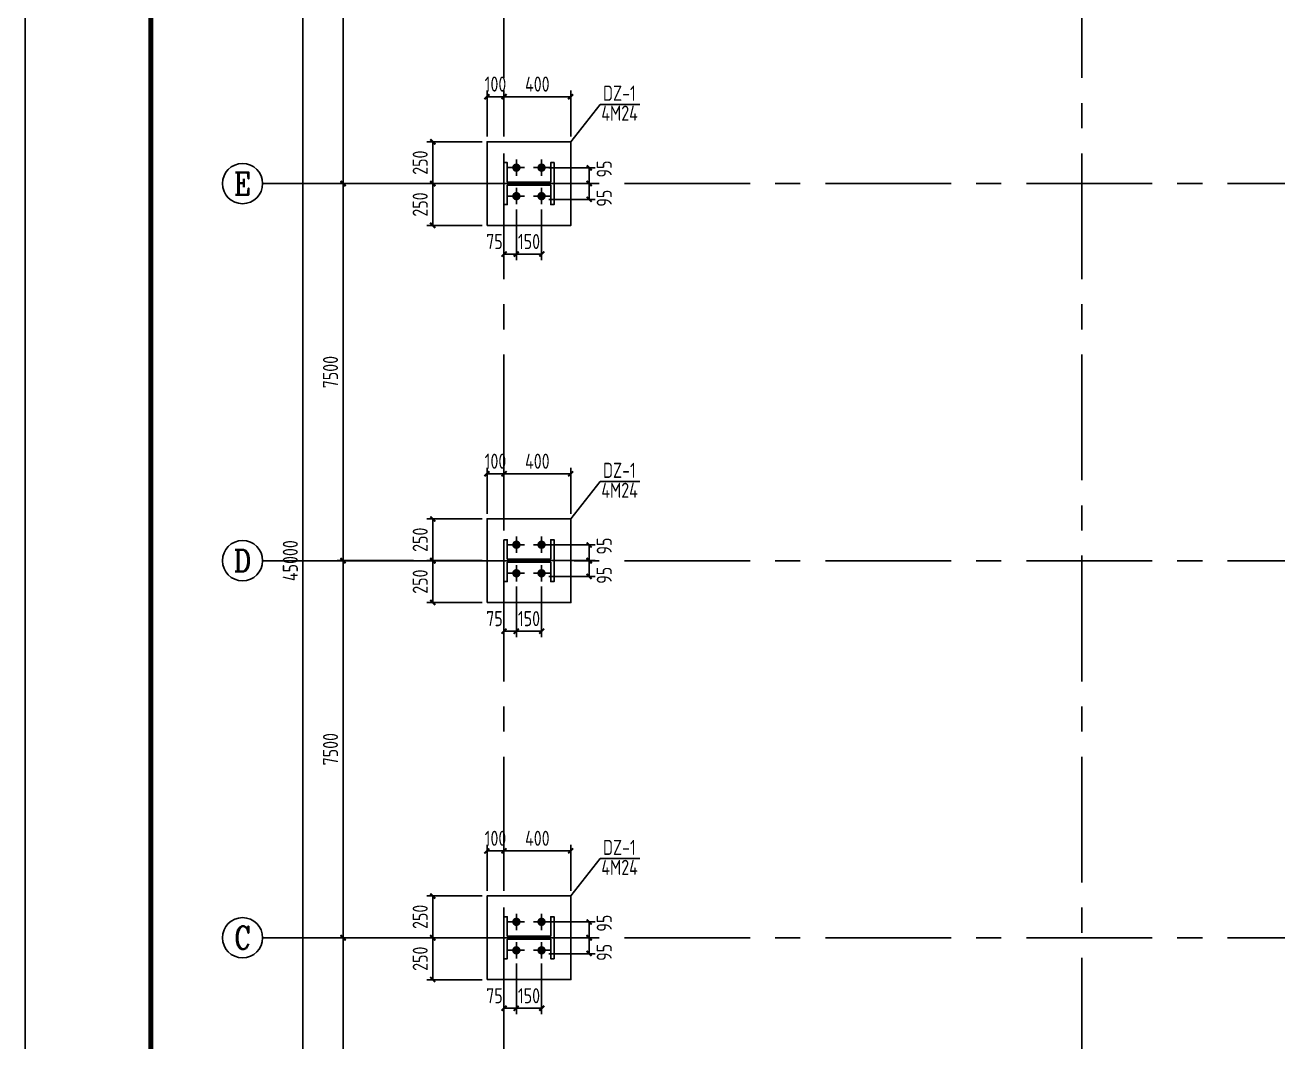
# Model space of a CAD drawing. Header units: millimetres. Extents: x 865490 to 879904, y 39442 to 44891.
# Drawn here: x 869715 to 869964.3, y 39650.5 to 39852.7 of the extents above; entities that cross this region are included whole.
import ezdxf
from ezdxf.enums import TextEntityAlignment as Align

# ---------------------------------------------------------------- set-up
doc = ezdxf.new("R2010")
doc.units = ezdxf.units.MM
doc.header["$LTSCALE"] = 1000
doc.header["$MEASUREMENT"] = 0
doc.linetypes.add('CENTER', pattern=[2, 1.25, -0.25, 0.25, -0.25])
doc.linetypes.add('DOTE', pattern=[2.42, 2, -0.2, 0.02, -0.2])
for name, color, linetype in [('AXIS', 3, 'Continuous'), ('AXIS_TEXT', 7, 'Continuous'), ('DIM', 7, 'Continuous'), ('DOTE', 1, 'DOTE'), ('M_Prof', 2, 'Continuous'), ('柱集中标注', 2, 'Continuous'), ('标注', 7, 'Continuous'), ('檩条', 34, 'Continuous')]:
    doc.layers.add(name, color=color, linetype=linetype)
doc.styles.add('_TCH_AXIS', font='COMPLEX', dxfattribs={"bigfont": 'GBCBIG'})
doc.styles.add('COMPLEX', font='COMPLEX')
doc.styles.add('GBHZ', font='gbenor.shx', dxfattribs={"width": 0.9, "bigfont": 'gbcbig.shx'})
doc.dimstyles.new('Y100', dxfattribs={"dimscale": 0, "dimtxt": 3, "dimasz": 0.01, "dimexe": 1.2, "dimexo": 2, "dimgap": 1, "dimtad": 1, "dimdec": 0, "dimlfac": 100, "dimzin": 0, "dimdsep": 46, "dimtxsty": 'GBHZ', "dimblk": 'DX', "dimcen": 0.09, "dimdle": 1, "dimclrd": 7, "dimclre": 7, "dimclrt": 7, "dimadec": 0, "dimazin": 0, "dimtfac": 1, "dimtdec": 0, "dimtix": 1, "dimtmove": 2, "dimatfit": 3, "dimldrblk": 'DX', "dimfxl": 0, "dimtolj": 1, "dimtzin": 0, "dimarcsym": 0})
doc.dimstyles.new('Y30', dxfattribs={"dimscale": 0, "dimtxt": 3, "dimasz": 0.01, "dimexe": 1.2, "dimexo": 1, "dimgap": 1, "dimtad": 1, "dimdec": 0, "dimlfac": 30, "dimzin": 0, "dimdsep": 46, "dimtxsty": 'GBHZ', "dimblk1": 'DX', "dimblk2": 'DX', "dimsah": 1, "dimcen": 0.09, "dimdle": 1, "dimadec": 0, "dimazin": 0, "dimtfac": 1, "dimtdec": 0, "dimtix": 1, "dimtmove": 2, "dimatfit": 3, "dimldrblk": 'DX', "dimfxl": 0, "dimtolj": 1, "dimtzin": 0, "dimarcsym": 0})

# ---------------------------------------------------------------- blocks, each defined once
blk = doc.blocks.new('_AXISO')
blk.add_circle((0, 0), 0.5)
at = {"layer": 'AXIS_TEXT', "style": 'COMPLEX', "width": 1.041667}
blk.add_attdef('A', text='', height=0.56, dxfattribs=at).set_placement((-0.25, -0.28), (0.25, -0.28), align=Align.FIT)
blk = doc.blocks.new('DX')
at = {"color": 0, "linetype": 'ByBlock', "const_width": 40}
blk.add_lwpolyline([(-54, -51), (46, 49)], dxfattribs=at)
blk = doc.blocks.new('*D1694')
at = {"layer": 'Defpoints', "color": 0, "transparency": 16777216}
for p in [(869778.31, 39671.22), (869794.31, 39671.22), (869794.31, 39596.22)]:
    blk.add_point(p, dxfattribs=at)
at = {"layer": 'dim', "color": 7, "lineweight": -2, "transparency": 16777216}
for p, q in [((869792.31, 39671.22), (869777.11, 39671.22)), ((869778.31, 39596.23), (869778.31, 39671.21)), ((869792.31, 39596.22), (869777.11, 39596.22))]:
    blk.add_line(p, q, dxfattribs=at)
at = {"layer": 'dim', "color": 7, "lineweight": -2, "transparency": 16777216, "xscale": 0.01, "yscale": 0.01, "zscale": 0.01}
for p, rotation in [((869778.31, 39671.22), 90), ((869778.31, 39596.22), 270)]:
    blk.add_blockref('DX', p, dxfattribs=dict(at, rotation=rotation))
at = {"layer": 'dim', "color": 7, "transparency": 16777216, "insert": (869775.81, 39633.72), "char_height": 3, "attachment_point": 5, "rotation": 90, "style": 'GBHZ'}
blk.add_mtext('\\A1;7500', dxfattribs=at)
blk = doc.blocks.new('*D1695')
at = {"layer": 'Defpoints', "color": 0, "transparency": 16777216}
for p in [(869778.31, 39746.22), (869794.31, 39746.22), (869794.31, 39671.22)]:
    blk.add_point(p, dxfattribs=at)
at = {"layer": 'dim', "color": 7, "lineweight": -2, "transparency": 16777216}
for p, q in [((869792.31, 39746.22), (869777.11, 39746.22)), ((869778.31, 39671.23), (869778.31, 39746.21)), ((869792.31, 39671.22), (869777.11, 39671.22))]:
    blk.add_line(p, q, dxfattribs=at)
at = {"layer": 'dim', "color": 7, "lineweight": -2, "transparency": 16777216, "xscale": 0.01, "yscale": 0.01, "zscale": 0.01}
for p, rotation in [((869778.31, 39746.22), 90), ((869778.31, 39671.22), 270)]:
    blk.add_blockref('DX', p, dxfattribs=dict(at, rotation=rotation))
at = {"layer": 'dim', "color": 7, "transparency": 16777216, "insert": (869775.81, 39708.72), "char_height": 3, "attachment_point": 5, "rotation": 90, "style": 'GBHZ'}
blk.add_mtext('\\A1;7500', dxfattribs=at)
blk = doc.blocks.new('*D1696')
at = {"layer": 'Defpoints', "color": 0, "transparency": 16777216}
for p in [(869778.31, 39821.22), (869794.31, 39821.22), (869794.31, 39746.22)]:
    blk.add_point(p, dxfattribs=at)
at = {"layer": 'dim', "color": 7, "lineweight": -2, "transparency": 16777216}
for p, q in [((869792.31, 39821.22), (869777.11, 39821.22)), ((869778.31, 39746.23), (869778.31, 39821.21)), ((869792.31, 39746.22), (869777.11, 39746.22))]:
    blk.add_line(p, q, dxfattribs=at)
at = {"layer": 'dim', "color": 7, "lineweight": -2, "transparency": 16777216, "xscale": 0.01, "yscale": 0.01, "zscale": 0.01}
for p, rotation in [((869778.31, 39821.22), 90), ((869778.31, 39746.22), 270)]:
    blk.add_blockref('DX', p, dxfattribs=dict(at, rotation=rotation))
at = {"layer": 'dim', "color": 7, "transparency": 16777216, "insert": (869775.81, 39783.72), "char_height": 3, "attachment_point": 5, "rotation": 90, "style": 'GBHZ'}
blk.add_mtext('\\A1;7500', dxfattribs=at)
blk = doc.blocks.new('*D1697')
at = {"layer": 'Defpoints', "color": 0, "transparency": 16777216}
for p in [(869778.31, 39896.22), (869794.31, 39896.22), (869794.31, 39821.22)]:
    blk.add_point(p, dxfattribs=at)
at = {"layer": 'dim', "color": 7, "lineweight": -2, "transparency": 16777216}
for p, q in [((869792.31, 39896.22), (869777.11, 39896.22)), ((869778.31, 39821.23), (869778.31, 39896.21)), ((869792.31, 39821.22), (869777.11, 39821.22))]:
    blk.add_line(p, q, dxfattribs=at)
at = {"layer": 'dim', "color": 7, "lineweight": -2, "transparency": 16777216, "xscale": 0.01, "yscale": 0.01, "zscale": 0.01}
for p, rotation in [((869778.31, 39896.22), 90), ((869778.31, 39821.22), 270)]:
    blk.add_blockref('DX', p, dxfattribs=dict(at, rotation=rotation))
at = {"layer": 'dim', "color": 7, "transparency": 16777216, "insert": (869775.81, 39858.72), "char_height": 3, "attachment_point": 5, "rotation": 90, "style": 'GBHZ'}
blk.add_mtext('\\A1;7500', dxfattribs=at)
blk = doc.blocks.new('*D1699')
at = {"layer": 'Defpoints', "color": 0, "transparency": 16777216}
for p in [(869770.31, 39971.22), (869794.31, 39971.22), (869794.31, 39521.22)]:
    blk.add_point(p, dxfattribs=at)
at = {"layer": 'dim', "color": 7, "lineweight": -2, "transparency": 16777216}
for p, q in [((869792.31, 39971.22), (869769.11, 39971.22)), ((869770.31, 39521.23), (869770.31, 39971.21)), ((869792.31, 39521.22), (869769.11, 39521.22))]:
    blk.add_line(p, q, dxfattribs=at)
at = {"layer": 'dim', "color": 7, "lineweight": -2, "transparency": 16777216, "xscale": 0.01, "yscale": 0.01, "zscale": 0.01}
for p, rotation in [((869770.31, 39971.22), 90), ((869770.31, 39521.22), 270)]:
    blk.add_blockref('DX', p, dxfattribs=dict(at, rotation=rotation))
at = {"layer": 'dim', "color": 7, "transparency": 16777216, "insert": (869767.81, 39746.22), "char_height": 3, "attachment_point": 5, "rotation": 90, "style": 'GBHZ'}
blk.add_mtext('\\A1;45000', dxfattribs=at)
blk = doc.blocks.new('*D1897')
at = {"layer": 'Defpoints', "color": 0, "transparency": 16777216}
for p in [(869810.31, 39688.5), (869810.31, 39679.55), (869823.64, 39679.55)]:
    blk.add_point(p, dxfattribs=at)
at = {"layer": 'dim', "color": 0, "lineweight": -2, "transparency": 16777216}
for p, q in [((869810.31, 39680.55), (869810.31, 39689.7)), ((869823.64, 39680.55), (869823.64, 39689.7)), ((869823.63, 39688.5), (869810.32, 39688.5))]:
    blk.add_line(p, q, dxfattribs=at)
at = {"layer": 'dim', "color": 0, "lineweight": -2, "transparency": 16777216, "xscale": 0.01, "yscale": 0.01, "zscale": 0.01, "rotation": 180}
blk.add_blockref('DX', (869810.31, 39688.5), dxfattribs=at)
at = {"layer": 'dim', "color": 0, "lineweight": -2, "transparency": 16777216, "xscale": 0.01, "yscale": 0.01, "zscale": 0.01}
blk.add_blockref('DX', (869823.64, 39688.5), dxfattribs=at)
at = {"layer": 'dim', "color": 0, "transparency": 16777216, "insert": (869816.97, 39691), "char_height": 3, "attachment_point": 5, "style": 'GBHZ'}
blk.add_mtext('\\A1;400', dxfattribs=at)
blk = doc.blocks.new('*D1898')
at = {"layer": 'Defpoints', "color": 0, "transparency": 16777216}
for p in [(869806.97, 39679.55), (869796.16, 39671.22), (869806.97, 39671.22)]:
    blk.add_point(p, dxfattribs=at)
at = {"layer": 'dim', "color": 0, "lineweight": -2, "transparency": 16777216}
for p, q in [((869805.97, 39679.55), (869794.96, 39679.55)), ((869796.16, 39679.54), (869796.16, 39671.23)), ((869805.97, 39671.22), (869794.96, 39671.22))]:
    blk.add_line(p, q, dxfattribs=at)
at = {"layer": 'dim', "color": 0, "lineweight": -2, "transparency": 16777216, "xscale": 0.01, "yscale": 0.01, "zscale": 0.01}
for p, rotation in [((869796.16, 39679.55), 90), ((869796.16, 39671.22), 270)]:
    blk.add_blockref('DX', p, dxfattribs=dict(at, rotation=rotation))
at = {"layer": 'dim', "color": 0, "transparency": 16777216, "insert": (869793.66, 39675.38), "char_height": 3, "attachment_point": 5, "rotation": 90, "style": 'GBHZ'}
blk.add_mtext('\\A1;250', dxfattribs=at)
blk = doc.blocks.new('*D1899')
at = {"layer": 'Defpoints', "color": 0, "transparency": 16777216}
for p in [(869806.97, 39671.22), (869796.16, 39662.88), (869806.97, 39662.88)]:
    blk.add_point(p, dxfattribs=at)
at = {"layer": 'dim', "color": 0, "lineweight": -2, "transparency": 16777216}
for p, q in [((869805.97, 39671.22), (869794.96, 39671.22)), ((869796.16, 39671.21), (869796.16, 39662.89)), ((869805.97, 39662.88), (869794.96, 39662.88))]:
    blk.add_line(p, q, dxfattribs=at)
at = {"layer": 'dim', "color": 0, "lineweight": -2, "transparency": 16777216, "xscale": 0.01, "yscale": 0.01, "zscale": 0.01}
for p, rotation in [((869796.16, 39671.22), 90), ((869796.16, 39662.88), 270)]:
    blk.add_blockref('DX', p, dxfattribs=dict(at, rotation=rotation))
at = {"layer": 'dim', "color": 0, "transparency": 16777216, "insert": (869793.66, 39667.05), "char_height": 3, "attachment_point": 5, "rotation": 90, "style": 'GBHZ'}
blk.add_mtext('\\A1;250', dxfattribs=at)
blk = doc.blocks.new('*D1900')
at = {"layer": 'Defpoints', "color": 0, "transparency": 16777216}
for p in [(869818.24, 39674.38), (869827.28, 39674.38), (869818.24, 39671.22)]:
    blk.add_point(p, dxfattribs=at)
at = {"layer": 'dim', "color": 0, "lineweight": -2, "transparency": 16777216}
for p, q in [((869819.24, 39674.38), (869828.48, 39674.38)), ((869827.28, 39671.23), (869827.28, 39674.37)), ((869819.24, 39671.22), (869828.48, 39671.22))]:
    blk.add_line(p, q, dxfattribs=at)
at = {"layer": 'dim', "color": 0, "lineweight": -2, "transparency": 16777216, "xscale": 0.01, "yscale": 0.01, "zscale": 0.01}
for p, rotation in [((869827.28, 39674.38), 90), ((869827.28, 39671.22), 270)]:
    blk.add_blockref('DX', p, dxfattribs=dict(at, rotation=rotation))
at = {"layer": 'dim', "color": 0, "transparency": 16777216, "insert": (869830.28, 39674.12), "char_height": 3, "attachment_point": 5, "rotation": 90, "style": 'GBHZ'}
blk.add_mtext('\\A1;95', dxfattribs=at)
blk = doc.blocks.new('*D1901')
at = {"layer": 'Defpoints', "color": 0, "transparency": 16777216}
for p in [(869812.81, 39667.09), (869817.81, 39667.09), (869812.81, 39657.19)]:
    blk.add_point(p, dxfattribs=at)
at = {"layer": '标注', "color": 0, "lineweight": -2, "transparency": 16777216}
for p, q in [((869812.81, 39666.09), (869812.81, 39655.99)), ((869817.81, 39666.09), (869817.81, 39655.99)), ((869812.8, 39657.19), (869812.79, 39657.19)), ((869817.81, 39657.19), (869812.81, 39657.19)), ((869817.82, 39657.19), (869817.83, 39657.19))]:
    blk.add_line(p, q, dxfattribs=at)
at = {"layer": '标注', "color": 0, "lineweight": -2, "transparency": 16777216, "xscale": 0.01, "yscale": 0.01, "zscale": 0.01}
blk.add_blockref('DX', (869812.81, 39657.19), dxfattribs=at)
at = {"layer": '标注', "color": 0, "lineweight": -2, "transparency": 16777216, "xscale": 0.01, "yscale": 0.01, "zscale": 0.01, "rotation": 180}
blk.add_blockref('DX', (869817.81, 39657.19), dxfattribs=at)
at = {"layer": '标注', "color": 0, "transparency": 16777216, "insert": (869815.31, 39659.69), "char_height": 3, "attachment_point": 5, "style": 'GBHZ'}
blk.add_mtext('\\A1;150', dxfattribs=at)
blk = doc.blocks.new('*D1902')
at = {"layer": 'Defpoints', "color": 0, "transparency": 16777216}
for p in [(869810.31, 39667.05), (869812.81, 39667.09), (869810.31, 39657.19)]:
    blk.add_point(p, dxfattribs=at)
at = {"layer": '标注', "color": 0, "lineweight": -2, "transparency": 16777216}
for p, q in [((869810.31, 39666.05), (869810.31, 39655.99)), ((869812.81, 39666.09), (869812.81, 39655.99)), ((869812.8, 39657.19), (869810.32, 39657.19))]:
    blk.add_line(p, q, dxfattribs=at)
at = {"layer": '标注', "color": 0, "lineweight": -2, "transparency": 16777216, "xscale": 0.01, "yscale": 0.01, "zscale": 0.01, "rotation": 180}
blk.add_blockref('DX', (869810.31, 39657.19), dxfattribs=at)
at = {"layer": '标注', "color": 0, "lineweight": -2, "transparency": 16777216, "xscale": 0.01, "yscale": 0.01, "zscale": 0.01}
blk.add_blockref('DX', (869812.81, 39657.19), dxfattribs=at)
at = {"layer": '标注', "color": 0, "transparency": 16777216, "insert": (869808.44, 39659.69), "char_height": 3, "attachment_point": 5, "style": 'GBHZ'}
blk.add_mtext('\\A1;75', dxfattribs=at)
blk = doc.blocks.new('*D1903')
at = {"layer": 'Defpoints', "color": 0, "transparency": 16777216}
for p in [(869810.31, 39688.5), (869806.97, 39679.55), (869810.31, 39679.55)]:
    blk.add_point(p, dxfattribs=at)
at = {"layer": 'dim', "color": 0, "lineweight": -2, "transparency": 16777216}
for p, q in [((869806.97, 39680.55), (869806.97, 39689.7)), ((869810.31, 39680.55), (869810.31, 39689.7)), ((869806.96, 39688.5), (869806.95, 39688.5)), ((869806.97, 39688.5), (869810.31, 39688.5)), ((869810.32, 39688.5), (869810.33, 39688.5))]:
    blk.add_line(p, q, dxfattribs=at)
at = {"layer": 'dim', "color": 0, "lineweight": -2, "transparency": 16777216, "xscale": 0.01, "yscale": 0.01, "zscale": 0.01}
blk.add_blockref('DX', (869806.97, 39688.5), dxfattribs=at)
at = {"layer": 'dim', "color": 0, "lineweight": -2, "transparency": 16777216, "xscale": 0.01, "yscale": 0.01, "zscale": 0.01, "rotation": 180}
blk.add_blockref('DX', (869810.31, 39688.5), dxfattribs=at)
at = {"layer": 'dim', "color": 0, "transparency": 16777216, "insert": (869808.64, 39691), "char_height": 3, "attachment_point": 5, "style": 'GBHZ'}
blk.add_mtext('\\A1;100', dxfattribs=at)
blk = doc.blocks.new('*D1904')
at = {"layer": 'Defpoints', "color": 0, "transparency": 16777216}
for p in [(869818.24, 39671.22), (869818.24, 39668.05), (869827.28, 39668.05)]:
    blk.add_point(p, dxfattribs=at)
at = {"layer": 'dim', "color": 0, "lineweight": -2, "transparency": 16777216}
for p, q in [((869819.24, 39671.22), (869828.48, 39671.22)), ((869827.28, 39671.21), (869827.28, 39668.06)), ((869819.24, 39668.05), (869828.48, 39668.05))]:
    blk.add_line(p, q, dxfattribs=at)
at = {"layer": 'dim', "color": 0, "lineweight": -2, "transparency": 16777216, "xscale": 0.01, "yscale": 0.01, "zscale": 0.01}
for p, rotation in [((869827.28, 39671.22), 90), ((869827.28, 39668.05), 270)]:
    blk.add_blockref('DX', p, dxfattribs=dict(at, rotation=rotation))
at = {"layer": 'dim', "color": 0, "transparency": 16777216, "insert": (869830.28, 39668.31), "char_height": 3, "attachment_point": 5, "rotation": 90, "style": 'GBHZ'}
blk.add_mtext('\\A1;95', dxfattribs=at)
blk = doc.blocks.new('*D1874')
at = {"layer": 'Defpoints', "color": 0, "transparency": 16777216}
for p in [(869810.31, 39763.5), (869810.31, 39754.55), (869823.64, 39754.55)]:
    blk.add_point(p, dxfattribs=at)
at = {"layer": 'dim', "color": 0, "lineweight": -2, "transparency": 16777216}
for p, q in [((869810.31, 39755.55), (869810.31, 39764.7)), ((869823.64, 39755.55), (869823.64, 39764.7)), ((869823.63, 39763.5), (869810.32, 39763.5))]:
    blk.add_line(p, q, dxfattribs=at)
at = {"layer": 'dim', "color": 0, "lineweight": -2, "transparency": 16777216, "xscale": 0.01, "yscale": 0.01, "zscale": 0.01, "rotation": 180}
blk.add_blockref('DX', (869810.31, 39763.5), dxfattribs=at)
at = {"layer": 'dim', "color": 0, "lineweight": -2, "transparency": 16777216, "xscale": 0.01, "yscale": 0.01, "zscale": 0.01}
blk.add_blockref('DX', (869823.64, 39763.5), dxfattribs=at)
at = {"layer": 'dim', "color": 0, "transparency": 16777216, "insert": (869816.97, 39766), "char_height": 3, "attachment_point": 5, "style": 'GBHZ'}
blk.add_mtext('\\A1;400', dxfattribs=at)
blk = doc.blocks.new('*D1875')
at = {"layer": 'Defpoints', "color": 0, "transparency": 16777216}
for p in [(869806.97, 39754.55), (869796.16, 39746.22), (869806.97, 39746.22)]:
    blk.add_point(p, dxfattribs=at)
at = {"layer": 'dim', "color": 0, "lineweight": -2, "transparency": 16777216}
for p, q in [((869805.97, 39754.55), (869794.96, 39754.55)), ((869796.16, 39754.54), (869796.16, 39746.23)), ((869805.97, 39746.22), (869794.96, 39746.22))]:
    blk.add_line(p, q, dxfattribs=at)
at = {"layer": 'dim', "color": 0, "lineweight": -2, "transparency": 16777216, "xscale": 0.01, "yscale": 0.01, "zscale": 0.01}
for p, rotation in [((869796.16, 39754.55), 90), ((869796.16, 39746.22), 270)]:
    blk.add_blockref('DX', p, dxfattribs=dict(at, rotation=rotation))
at = {"layer": 'dim', "color": 0, "transparency": 16777216, "insert": (869793.66, 39750.38), "char_height": 3, "attachment_point": 5, "rotation": 90, "style": 'GBHZ'}
blk.add_mtext('\\A1;250', dxfattribs=at)
blk = doc.blocks.new('*D1876')
at = {"layer": 'Defpoints', "color": 0, "transparency": 16777216}
for p in [(869806.97, 39746.22), (869796.16, 39737.88), (869806.97, 39737.88)]:
    blk.add_point(p, dxfattribs=at)
at = {"layer": 'dim', "color": 0, "lineweight": -2, "transparency": 16777216}
for p, q in [((869805.97, 39746.22), (869794.96, 39746.22)), ((869796.16, 39746.21), (869796.16, 39737.89)), ((869805.97, 39737.88), (869794.96, 39737.88))]:
    blk.add_line(p, q, dxfattribs=at)
at = {"layer": 'dim', "color": 0, "lineweight": -2, "transparency": 16777216, "xscale": 0.01, "yscale": 0.01, "zscale": 0.01}
for p, rotation in [((869796.16, 39746.22), 90), ((869796.16, 39737.88), 270)]:
    blk.add_blockref('DX', p, dxfattribs=dict(at, rotation=rotation))
at = {"layer": 'dim', "color": 0, "transparency": 16777216, "insert": (869793.66, 39742.05), "char_height": 3, "attachment_point": 5, "rotation": 90, "style": 'GBHZ'}
blk.add_mtext('\\A1;250', dxfattribs=at)
blk = doc.blocks.new('*D1877')
at = {"layer": 'Defpoints', "color": 0, "transparency": 16777216}
for p in [(869818.24, 39749.38), (869827.28, 39749.38), (869818.24, 39746.22)]:
    blk.add_point(p, dxfattribs=at)
at = {"layer": 'dim', "color": 0, "lineweight": -2, "transparency": 16777216}
for p, q in [((869819.24, 39749.38), (869828.48, 39749.38)), ((869827.28, 39746.23), (869827.28, 39749.37)), ((869819.24, 39746.22), (869828.48, 39746.22))]:
    blk.add_line(p, q, dxfattribs=at)
at = {"layer": 'dim', "color": 0, "lineweight": -2, "transparency": 16777216, "xscale": 0.01, "yscale": 0.01, "zscale": 0.01}
for p, rotation in [((869827.28, 39749.38), 90), ((869827.28, 39746.22), 270)]:
    blk.add_blockref('DX', p, dxfattribs=dict(at, rotation=rotation))
at = {"layer": 'dim', "color": 0, "transparency": 16777216, "insert": (869830.28, 39749.12), "char_height": 3, "attachment_point": 5, "rotation": 90, "style": 'GBHZ'}
blk.add_mtext('\\A1;95', dxfattribs=at)
blk = doc.blocks.new('*D1878')
at = {"layer": 'Defpoints', "color": 0, "transparency": 16777216}
for p in [(869812.81, 39742.09), (869817.81, 39742.09), (869812.81, 39732.19)]:
    blk.add_point(p, dxfattribs=at)
at = {"layer": '标注', "color": 0, "lineweight": -2, "transparency": 16777216}
for p, q in [((869812.81, 39741.09), (869812.81, 39730.99)), ((869817.81, 39741.09), (869817.81, 39730.99)), ((869812.8, 39732.19), (869812.79, 39732.19)), ((869817.81, 39732.19), (869812.81, 39732.19)), ((869817.82, 39732.19), (869817.83, 39732.19))]:
    blk.add_line(p, q, dxfattribs=at)
at = {"layer": '标注', "color": 0, "lineweight": -2, "transparency": 16777216, "xscale": 0.01, "yscale": 0.01, "zscale": 0.01}
blk.add_blockref('DX', (869812.81, 39732.19), dxfattribs=at)
at = {"layer": '标注', "color": 0, "lineweight": -2, "transparency": 16777216, "xscale": 0.01, "yscale": 0.01, "zscale": 0.01, "rotation": 180}
blk.add_blockref('DX', (869817.81, 39732.19), dxfattribs=at)
at = {"layer": '标注', "color": 0, "transparency": 16777216, "insert": (869815.31, 39734.69), "char_height": 3, "attachment_point": 5, "style": 'GBHZ'}
blk.add_mtext('\\A1;150', dxfattribs=at)
blk = doc.blocks.new('*D1879')
at = {"layer": 'Defpoints', "color": 0, "transparency": 16777216}
for p in [(869810.31, 39742.05), (869812.81, 39742.09), (869810.31, 39732.19)]:
    blk.add_point(p, dxfattribs=at)
at = {"layer": '标注', "color": 0, "lineweight": -2, "transparency": 16777216}
for p, q in [((869810.31, 39741.05), (869810.31, 39730.99)), ((869812.81, 39741.09), (869812.81, 39730.99)), ((869812.8, 39732.19), (869810.32, 39732.19))]:
    blk.add_line(p, q, dxfattribs=at)
at = {"layer": '标注', "color": 0, "lineweight": -2, "transparency": 16777216, "xscale": 0.01, "yscale": 0.01, "zscale": 0.01, "rotation": 180}
blk.add_blockref('DX', (869810.31, 39732.19), dxfattribs=at)
at = {"layer": '标注', "color": 0, "lineweight": -2, "transparency": 16777216, "xscale": 0.01, "yscale": 0.01, "zscale": 0.01}
blk.add_blockref('DX', (869812.81, 39732.19), dxfattribs=at)
at = {"layer": '标注', "color": 0, "transparency": 16777216, "insert": (869808.44, 39734.69), "char_height": 3, "attachment_point": 5, "style": 'GBHZ'}
blk.add_mtext('\\A1;75', dxfattribs=at)
blk = doc.blocks.new('*D1880')
at = {"layer": 'Defpoints', "color": 0, "transparency": 16777216}
for p in [(869810.31, 39763.5), (869806.97, 39754.55), (869810.31, 39754.55)]:
    blk.add_point(p, dxfattribs=at)
at = {"layer": 'dim', "color": 0, "lineweight": -2, "transparency": 16777216}
for p, q in [((869806.97, 39755.55), (869806.97, 39764.7)), ((869810.31, 39755.55), (869810.31, 39764.7)), ((869806.96, 39763.5), (869806.95, 39763.5)), ((869806.97, 39763.5), (869810.31, 39763.5)), ((869810.32, 39763.5), (869810.33, 39763.5))]:
    blk.add_line(p, q, dxfattribs=at)
at = {"layer": 'dim', "color": 0, "lineweight": -2, "transparency": 16777216, "xscale": 0.01, "yscale": 0.01, "zscale": 0.01}
blk.add_blockref('DX', (869806.97, 39763.5), dxfattribs=at)
at = {"layer": 'dim', "color": 0, "lineweight": -2, "transparency": 16777216, "xscale": 0.01, "yscale": 0.01, "zscale": 0.01, "rotation": 180}
blk.add_blockref('DX', (869810.31, 39763.5), dxfattribs=at)
at = {"layer": 'dim', "color": 0, "transparency": 16777216, "insert": (869808.64, 39766), "char_height": 3, "attachment_point": 5, "style": 'GBHZ'}
blk.add_mtext('\\A1;100', dxfattribs=at)
blk = doc.blocks.new('*D1881')
at = {"layer": 'Defpoints', "color": 0, "transparency": 16777216}
for p in [(869818.24, 39746.22), (869818.24, 39743.05), (869827.28, 39743.05)]:
    blk.add_point(p, dxfattribs=at)
at = {"layer": 'dim', "color": 0, "lineweight": -2, "transparency": 16777216}
for p, q in [((869819.24, 39746.22), (869828.48, 39746.22)), ((869827.28, 39746.21), (869827.28, 39743.06)), ((869819.24, 39743.05), (869828.48, 39743.05))]:
    blk.add_line(p, q, dxfattribs=at)
at = {"layer": 'dim', "color": 0, "lineweight": -2, "transparency": 16777216, "xscale": 0.01, "yscale": 0.01, "zscale": 0.01}
for p, rotation in [((869827.28, 39746.22), 90), ((869827.28, 39743.05), 270)]:
    blk.add_blockref('DX', p, dxfattribs=dict(at, rotation=rotation))
at = {"layer": 'dim', "color": 0, "transparency": 16777216, "insert": (869830.28, 39743.31), "char_height": 3, "attachment_point": 5, "rotation": 90, "style": 'GBHZ'}
blk.add_mtext('\\A1;95', dxfattribs=at)
blk = doc.blocks.new('*D1842')
at = {"layer": 'Defpoints', "color": 0, "transparency": 16777216}
for p in [(869810.31, 39838.5), (869810.31, 39829.55), (869823.64, 39829.55)]:
    blk.add_point(p, dxfattribs=at)
at = {"layer": 'dim', "color": 0, "lineweight": -2, "transparency": 16777216}
for p, q in [((869810.31, 39830.55), (869810.31, 39839.7)), ((869823.64, 39830.55), (869823.64, 39839.7)), ((869823.63, 39838.5), (869810.32, 39838.5))]:
    blk.add_line(p, q, dxfattribs=at)
at = {"layer": 'dim', "color": 0, "lineweight": -2, "transparency": 16777216, "xscale": 0.01, "yscale": 0.01, "zscale": 0.01, "rotation": 180}
blk.add_blockref('DX', (869810.31, 39838.5), dxfattribs=at)
at = {"layer": 'dim', "color": 0, "lineweight": -2, "transparency": 16777216, "xscale": 0.01, "yscale": 0.01, "zscale": 0.01}
blk.add_blockref('DX', (869823.64, 39838.5), dxfattribs=at)
at = {"layer": 'dim', "color": 0, "transparency": 16777216, "insert": (869816.97, 39841), "char_height": 3, "attachment_point": 5, "style": 'GBHZ'}
blk.add_mtext('\\A1;400', dxfattribs=at)
blk = doc.blocks.new('*D1843')
at = {"layer": 'Defpoints', "color": 0, "transparency": 16777216}
for p in [(869806.97, 39829.55), (869796.16, 39821.22), (869806.97, 39821.22)]:
    blk.add_point(p, dxfattribs=at)
at = {"layer": 'dim', "color": 0, "lineweight": -2, "transparency": 16777216}
for p, q in [((869805.97, 39829.55), (869794.96, 39829.55)), ((869796.16, 39829.54), (869796.16, 39821.23)), ((869805.97, 39821.22), (869794.96, 39821.22))]:
    blk.add_line(p, q, dxfattribs=at)
at = {"layer": 'dim', "color": 0, "lineweight": -2, "transparency": 16777216, "xscale": 0.01, "yscale": 0.01, "zscale": 0.01}
for p, rotation in [((869796.16, 39829.55), 90), ((869796.16, 39821.22), 270)]:
    blk.add_blockref('DX', p, dxfattribs=dict(at, rotation=rotation))
at = {"layer": 'dim', "color": 0, "transparency": 16777216, "insert": (869793.66, 39825.38), "char_height": 3, "attachment_point": 5, "rotation": 90, "style": 'GBHZ'}
blk.add_mtext('\\A1;250', dxfattribs=at)
blk = doc.blocks.new('*D1844')
at = {"layer": 'Defpoints', "color": 0, "transparency": 16777216}
for p in [(869806.97, 39821.22), (869796.16, 39812.88), (869806.97, 39812.88)]:
    blk.add_point(p, dxfattribs=at)
at = {"layer": 'dim', "color": 0, "lineweight": -2, "transparency": 16777216}
for p, q in [((869805.97, 39821.22), (869794.96, 39821.22)), ((869796.16, 39821.21), (869796.16, 39812.89)), ((869805.97, 39812.88), (869794.96, 39812.88))]:
    blk.add_line(p, q, dxfattribs=at)
at = {"layer": 'dim', "color": 0, "lineweight": -2, "transparency": 16777216, "xscale": 0.01, "yscale": 0.01, "zscale": 0.01}
for p, rotation in [((869796.16, 39821.22), 90), ((869796.16, 39812.88), 270)]:
    blk.add_blockref('DX', p, dxfattribs=dict(at, rotation=rotation))
at = {"layer": 'dim', "color": 0, "transparency": 16777216, "insert": (869793.66, 39817.05), "char_height": 3, "attachment_point": 5, "rotation": 90, "style": 'GBHZ'}
blk.add_mtext('\\A1;250', dxfattribs=at)
blk = doc.blocks.new('*D1845')
at = {"layer": 'Defpoints', "color": 0, "transparency": 16777216}
for p in [(869818.24, 39824.38), (869827.28, 39824.38), (869818.24, 39821.22)]:
    blk.add_point(p, dxfattribs=at)
at = {"layer": 'dim', "color": 0, "lineweight": -2, "transparency": 16777216}
for p, q in [((869819.24, 39824.38), (869828.48, 39824.38)), ((869827.28, 39821.23), (869827.28, 39824.37)), ((869819.24, 39821.22), (869828.48, 39821.22))]:
    blk.add_line(p, q, dxfattribs=at)
at = {"layer": 'dim', "color": 0, "lineweight": -2, "transparency": 16777216, "xscale": 0.01, "yscale": 0.01, "zscale": 0.01}
for p, rotation in [((869827.28, 39824.38), 90), ((869827.28, 39821.22), 270)]:
    blk.add_blockref('DX', p, dxfattribs=dict(at, rotation=rotation))
at = {"layer": 'dim', "color": 0, "transparency": 16777216, "insert": (869830.28, 39824.12), "char_height": 3, "attachment_point": 5, "rotation": 90, "style": 'GBHZ'}
blk.add_mtext('\\A1;95', dxfattribs=at)
blk = doc.blocks.new('*D1846')
at = {"layer": 'Defpoints', "color": 0, "transparency": 16777216}
for p in [(869812.81, 39817.09), (869817.81, 39817.09), (869812.81, 39807.19)]:
    blk.add_point(p, dxfattribs=at)
at = {"layer": '标注', "color": 0, "lineweight": -2, "transparency": 16777216}
for p, q in [((869812.81, 39816.09), (869812.81, 39805.99)), ((869817.81, 39816.09), (869817.81, 39805.99)), ((869812.8, 39807.19), (869812.79, 39807.19)), ((869817.81, 39807.19), (869812.81, 39807.19)), ((869817.82, 39807.19), (869817.83, 39807.19))]:
    blk.add_line(p, q, dxfattribs=at)
at = {"layer": '标注', "color": 0, "lineweight": -2, "transparency": 16777216, "xscale": 0.01, "yscale": 0.01, "zscale": 0.01}
blk.add_blockref('DX', (869812.81, 39807.19), dxfattribs=at)
at = {"layer": '标注', "color": 0, "lineweight": -2, "transparency": 16777216, "xscale": 0.01, "yscale": 0.01, "zscale": 0.01, "rotation": 180}
blk.add_blockref('DX', (869817.81, 39807.19), dxfattribs=at)
at = {"layer": '标注', "color": 0, "transparency": 16777216, "insert": (869815.31, 39809.69), "char_height": 3, "attachment_point": 5, "style": 'GBHZ'}
blk.add_mtext('\\A1;150', dxfattribs=at)
blk = doc.blocks.new('*D1847')
at = {"layer": 'Defpoints', "color": 0, "transparency": 16777216}
for p in [(869810.31, 39817.05), (869812.81, 39817.09), (869810.31, 39807.19)]:
    blk.add_point(p, dxfattribs=at)
at = {"layer": '标注', "color": 0, "lineweight": -2, "transparency": 16777216}
for p, q in [((869810.31, 39816.05), (869810.31, 39805.99)), ((869812.81, 39816.09), (869812.81, 39805.99)), ((869812.8, 39807.19), (869810.32, 39807.19))]:
    blk.add_line(p, q, dxfattribs=at)
at = {"layer": '标注', "color": 0, "lineweight": -2, "transparency": 16777216, "xscale": 0.01, "yscale": 0.01, "zscale": 0.01, "rotation": 180}
blk.add_blockref('DX', (869810.31, 39807.19), dxfattribs=at)
at = {"layer": '标注', "color": 0, "lineweight": -2, "transparency": 16777216, "xscale": 0.01, "yscale": 0.01, "zscale": 0.01}
blk.add_blockref('DX', (869812.81, 39807.19), dxfattribs=at)
at = {"layer": '标注', "color": 0, "transparency": 16777216, "insert": (869808.44, 39809.69), "char_height": 3, "attachment_point": 5, "style": 'GBHZ'}
blk.add_mtext('\\A1;75', dxfattribs=at)
blk = doc.blocks.new('*D1848')
at = {"layer": 'Defpoints', "color": 0, "transparency": 16777216}
for p in [(869810.31, 39838.5), (869806.97, 39829.55), (869810.31, 39829.55)]:
    blk.add_point(p, dxfattribs=at)
at = {"layer": 'dim', "color": 0, "lineweight": -2, "transparency": 16777216}
for p, q in [((869806.97, 39830.55), (869806.97, 39839.7)), ((869810.31, 39830.55), (869810.31, 39839.7)), ((869806.96, 39838.5), (869806.95, 39838.5)), ((869806.97, 39838.5), (869810.31, 39838.5)), ((869810.32, 39838.5), (869810.33, 39838.5))]:
    blk.add_line(p, q, dxfattribs=at)
at = {"layer": 'dim', "color": 0, "lineweight": -2, "transparency": 16777216, "xscale": 0.01, "yscale": 0.01, "zscale": 0.01}
blk.add_blockref('DX', (869806.97, 39838.5), dxfattribs=at)
at = {"layer": 'dim', "color": 0, "lineweight": -2, "transparency": 16777216, "xscale": 0.01, "yscale": 0.01, "zscale": 0.01, "rotation": 180}
blk.add_blockref('DX', (869810.31, 39838.5), dxfattribs=at)
at = {"layer": 'dim', "color": 0, "transparency": 16777216, "insert": (869808.64, 39841), "char_height": 3, "attachment_point": 5, "style": 'GBHZ'}
blk.add_mtext('\\A1;100', dxfattribs=at)
blk = doc.blocks.new('*D1849')
at = {"layer": 'Defpoints', "color": 0, "transparency": 16777216}
for p in [(869818.24, 39821.22), (869818.24, 39818.05), (869827.28, 39818.05)]:
    blk.add_point(p, dxfattribs=at)
at = {"layer": 'dim', "color": 0, "lineweight": -2, "transparency": 16777216}
for p, q in [((869819.24, 39821.22), (869828.48, 39821.22)), ((869827.28, 39821.21), (869827.28, 39818.06)), ((869819.24, 39818.05), (869828.48, 39818.05))]:
    blk.add_line(p, q, dxfattribs=at)
at = {"layer": 'dim', "color": 0, "lineweight": -2, "transparency": 16777216, "xscale": 0.01, "yscale": 0.01, "zscale": 0.01}
for p, rotation in [((869827.28, 39821.22), 90), ((869827.28, 39818.05), 270)]:
    blk.add_blockref('DX', p, dxfattribs=dict(at, rotation=rotation))
at = {"layer": 'dim', "color": 0, "transparency": 16777216, "insert": (869830.28, 39818.31), "char_height": 3, "attachment_point": 5, "rotation": 90, "style": 'GBHZ'}
blk.add_mtext('\\A1;95', dxfattribs=at)

msp = doc.modelspace()

# ---------------------------------------------------------------- linework, layer by layer
for p, q in [((869715.028, 39448.259), (869715.028, 40042.259)), ((869715.028, 40042.259), (869715.028, 39448.259)), ((869811.18, 39824.384), (869814.43, 39824.384)), ((869812.805, 39822.759), (869812.805, 39826.009)), ((869816.18, 39824.384), (869819.43, 39824.384)), ((869817.805, 39822.759), (869817.805, 39826.009)), ((869812.805, 39817.093), (869812.805, 39820.343)), ((869817.805, 39817.093), (869817.805, 39820.343)), ((869811.18, 39818.718), (869814.43, 39818.718)), ((869816.18, 39818.718), (869819.43, 39818.718)), ((869812.805, 39747.759), (869812.805, 39751.009)), ((869817.805, 39747.759), (869817.805, 39751.009)), ((869811.18, 39749.384), (869814.43, 39749.384)), ((869816.18, 39749.384), (869819.43, 39749.384)), ((869812.805, 39742.093), (869812.805, 39745.343)), ((869817.805, 39742.093), (869817.805, 39745.343)), ((869811.18, 39743.718), (869814.43, 39743.718)), ((869816.18, 39743.718), (869819.43, 39743.718)), ((869812.805, 39672.759), (869812.805, 39676.009)), ((869817.805, 39672.759), (869817.805, 39676.009)), ((869811.18, 39674.384), (869814.43, 39674.384)), ((869816.18, 39674.384), (869819.43, 39674.384)), ((869812.805, 39667.093), (869812.805, 39670.343)), ((869817.805, 39667.093), (869817.805, 39670.343)), ((869811.18, 39668.718), (869814.43, 39668.718)), ((869816.18, 39668.718), (869819.43, 39668.718))]:
    msp.add_line(p, q)
at = {"color": 0, "const_width": 1}
msp.add_lwpolyline([(870546.028, 39458.259), (869740.028, 39458.259), (869740.028, 40032.259), (870546.028, 40032.259)], close=True, dxfattribs=at)
for points in [[(869806.972, 39812.884), (869823.639, 39812.884), (869823.639, 39829.551), (869806.972, 39829.551)], [(869806.972, 39737.884), (869823.639, 39737.884), (869823.639, 39754.551), (869806.972, 39754.551)], [(869806.972, 39662.884), (869823.639, 39662.884), (869823.639, 39679.551), (869806.972, 39679.551)]]:
    msp.add_lwpolyline(points, close=True)
at = {"layer": 'AXIS', "color": 0}
for p, q in [((869794.305, 39821.218), (869762.305, 39821.218)), ((869794.305, 39746.218), (869762.305, 39746.218)), ((869794.305, 39671.218), (869762.305, 39671.218))]:
    msp.add_line(p, q, dxfattribs=at)
at = {"layer": 'dim', "const_width": 0.833}
for points in [[(869812.805, 39824.801, 1), (869812.805, 39823.968, 1)], [(869817.805, 39824.801, 1), (869817.805, 39823.968, 1)], [(869812.805, 39819.134, 1), (869812.805, 39818.301, 1)], [(869817.805, 39819.134, 1), (869817.805, 39818.301, 1)], [(869812.805, 39749.801, 1), (869812.805, 39748.968, 1)], [(869817.805, 39749.801, 1), (869817.805, 39748.968, 1)], [(869812.805, 39744.134, 1), (869812.805, 39743.301, 1)], [(869817.805, 39744.134, 1), (869817.805, 39743.301, 1)], [(869812.805, 39674.801, 1), (869812.805, 39673.968, 1)], [(869817.805, 39674.801, 1), (869817.805, 39673.968, 1)], [(869812.805, 39669.134, 1), (869812.805, 39668.301, 1)], [(869817.805, 39669.134, 1), (869817.805, 39668.301, 1)]]:
    msp.add_lwpolyline(points, format="xyb", close=True, dxfattribs=at)
at = {"layer": 'DOTE', "linetype": 'CENTER', "ltscale": 0.02}
for p, q in [((869810.305, 39987.218), (869810.305, 39505.218)), ((869925.305, 39987.218), (869925.305, 39505.218)), ((869794.305, 39821.218), (870296.305, 39821.218)), ((869794.305, 39746.218), (870296.305, 39746.218)), ((869794.305, 39671.218), (870296.305, 39671.218))]:
    msp.add_line(p, q, dxfattribs=at)
at = {"layer": 'M_Prof'}
for points in [[(869810.305, 39825.384), (869810.305, 39817.051), (869810.972, 39817.051), (869810.972, 39820.918), (869819.639, 39820.918), (869819.639, 39817.051), (869820.305, 39817.051), (869820.305, 39825.384), (869819.639, 39825.384), (869819.639, 39821.518), (869810.972, 39821.518), (869810.972, 39825.384)], [(869810.305, 39750.384), (869810.305, 39742.051), (869810.972, 39742.051), (869810.972, 39745.918), (869819.639, 39745.918), (869819.639, 39742.051), (869820.305, 39742.051), (869820.305, 39750.384), (869819.639, 39750.384), (869819.639, 39746.518), (869810.972, 39746.518), (869810.972, 39750.384)], [(869810.305, 39675.384), (869810.305, 39667.051), (869810.972, 39667.051), (869810.972, 39670.918), (869819.639, 39670.918), (869819.639, 39667.051), (869820.305, 39667.051), (869820.305, 39675.384), (869819.639, 39675.384), (869819.639, 39671.518), (869810.972, 39671.518), (869810.972, 39675.384)]]:
    msp.add_lwpolyline(points, close=True, dxfattribs=at)
at = {"layer": '檩条'}
for p, q in [((869823.639, 39829.551), (869829.461, 39836.97)), ((869837.359, 39836.97), (869829.461, 39836.97)), ((869823.639, 39754.551), (869829.461, 39761.97)), ((869837.359, 39761.97), (869829.461, 39761.97)), ((869823.639, 39679.551), (869829.461, 39686.97)), ((869837.359, 39686.97), (869829.461, 39686.97))]:
    msp.add_line(p, q, dxfattribs=at)

# ---------------------------------------------------------------- block references
at = {"layer": 'AXIS', "color": 0}
ref = msp.add_blockref('_AXISO', (869758.305, 39821.218), dxfattribs=dict(at, xscale=8, yscale=8, zscale=8))
ref.add_attrib('A', 'E', dxfattribs={"layer": 'AXIS_TEXT', "color": 0, "height": 4.454, "style": '_TCH_AXIS'}).set_placement((869756.608, 39818.99), (869760.002, 39818.99), align=Align.FIT)
ref = msp.add_blockref('_AXISO', (869758.305, 39746.218), dxfattribs=dict(at, xscale=8, yscale=8, zscale=8))
ref.add_attrib('A', 'D', dxfattribs={"layer": 'AXIS_TEXT', "color": 0, "height": 4.353, "style": '_TCH_AXIS'}).set_placement((869756.544, 39744.041), (869760.067, 39744.041), align=Align.FIT)
ref = msp.add_blockref('_AXISO', (869758.305, 39671.218), dxfattribs=dict(at, xscale=8, yscale=8, zscale=8))
ref.add_attrib('A', 'C', dxfattribs={"layer": 'AXIS_TEXT', "color": 0, "height": 4.557, "style": '_TCH_AXIS'}).set_placement((869756.678, 39668.939), (869759.933, 39668.939), align=Align.FIT)

# ---------------------------------------------------------------- texts
at = {"layer": '柱集中标注', "style": 'GBHZ', "width": 0.9}
for s, p in [('DZ-1', (869830.043, 39837.691)), ('4M24', (869829.702, 39833.72)), ('DZ-1', (869830.043, 39762.691)), ('4M24', (869829.702, 39758.72)), ('DZ-1', (869830.043, 39687.691)), ('4M24', (869829.702, 39683.72))]:
    msp.add_text(s, height=3, dxfattribs=at).set_placement(p)

# ---------------------------------------------------------------- dimensions: what is measured, and where the dimension line sits
at = {"layer": 'dim'}
for base, p1, p2, angle, dimstyle, picture, middle in [((869770.305, 39971.218), (869794.305, 39521.218), (869794.305, 39971.218), 90, 'Y100', '*D1699', (869767.805, 39746.218)), ((869778.305, 39896.218), (869794.305, 39821.218), (869794.305, 39896.218), 90, 'Y100', '*D1697', (869775.805, 39858.718)), ((869810.305, 39838.496), (869823.639, 39829.551), (869810.305, 39829.551), 180, 'Y30', '*D1842', (869816.972, 39840.996)), ((869796.164, 39821.218), (869806.972, 39829.551), (869806.972, 39821.218), 270, 'Y30', '*D1843', (869793.664, 39825.384)), ((869778.305, 39821.218), (869794.305, 39746.218), (869794.305, 39821.218), 90, 'Y100', '*D1696', (869775.805, 39783.718)), ((869796.164, 39812.884), (869806.972, 39821.218), (869806.972, 39812.884), 270, 'Y30', '*D1844', (869793.664, 39817.051)), ((869810.305, 39763.496), (869823.639, 39754.551), (869810.305, 39754.551), 180, 'Y30', '*D1874', (869816.972, 39765.996)), ((869796.164, 39746.218), (869806.972, 39754.551), (869806.972, 39746.218), 270, 'Y30', '*D1875', (869793.664, 39750.384)), ((869778.305, 39746.218), (869794.305, 39671.218), (869794.305, 39746.218), 90, 'Y100', '*D1695', (869775.805, 39708.718)), ((869796.164, 39737.884), (869806.972, 39746.218), (869806.972, 39737.884), 270, 'Y30', '*D1876', (869793.664, 39742.051)), ((869810.305, 39688.496), (869823.639, 39679.551), (869810.305, 39679.551), 180, 'Y30', '*D1897', (869816.972, 39690.996)), ((869796.164, 39671.218), (869806.972, 39679.551), (869806.972, 39671.218), 270, 'Y30', '*D1898', (869793.664, 39675.384)), ((869778.305, 39671.218), (869794.305, 39596.218), (869794.305, 39671.218), 90, 'Y100', '*D1694', (869775.805, 39633.718)), ((869796.164, 39662.884), (869806.972, 39671.218), (869806.972, 39662.884), 270, 'Y30', '*D1899', (869793.664, 39667.051))]:
    dim = msp.add_linear_dim(base=base, p1=p1, p2=p2, angle=angle, dimstyle=dimstyle, override={"dimscale": 1}, dxfattribs=at)
    dim.commit()
    dim.dimension.update_dxf_attribs({"geometry": picture, "text_midpoint": middle})
for base, p1, p2, picture, middle in [((869810.305, 39838.496), (869806.972, 39829.551), (869810.305, 39829.551), '*D1848', (869808.639, 39840.996)), ((869810.305, 39763.496), (869806.972, 39754.551), (869810.305, 39754.551), '*D1880', (869808.639, 39765.996)), ((869810.305, 39688.496), (869806.972, 39679.551), (869810.305, 39679.551), '*D1903', (869808.639, 39690.996))]:
    dim = msp.add_linear_dim(base=base, p1=p1, p2=p2, dimstyle='Y30', override={"dimscale": 1}, dxfattribs=at)
    dim.commit()
    dim.dimension.update_dxf_attribs({"geometry": picture, "text_midpoint": middle})
for base, p1, p2, angle, picture, middle in [((869827.283, 39824.384), (869818.24, 39821.218), (869818.24, 39824.384), 270, '*D1845', (869830.277, 39824.122)), ((869827.283, 39818.051), (869818.24, 39821.218), (869818.24, 39818.051), 90, '*D1849', (869830.277, 39818.313)), ((869827.283, 39749.384), (869818.24, 39746.218), (869818.24, 39749.384), 270, '*D1877', (869830.277, 39749.122)), ((869827.283, 39743.051), (869818.24, 39746.218), (869818.24, 39743.051), 90, '*D1881', (869830.277, 39743.313)), ((869827.283, 39674.384), (869818.24, 39671.218), (869818.24, 39674.384), 270, '*D1900', (869830.277, 39674.122)), ((869827.283, 39668.051), (869818.24, 39671.218), (869818.24, 39668.051), 90, '*D1904', (869830.277, 39668.313))]:
    dim = msp.add_linear_dim(base=base, p1=p1, p2=p2, angle=angle, dimstyle='Y30', override={"dimscale": 1}, dxfattribs=at)
    dim.commit()
    dim.dimension.update_dxf_attribs({"geometry": picture, "text_midpoint": middle, "dimtype": 160})
at = {"layer": '标注'}
for base, p1, p2, picture, middle in [((869810.305, 39807.19), (869812.805, 39817.093), (869810.305, 39817.051), '*D1847', (869808.441, 39809.69)), ((869810.305, 39732.19), (869812.805, 39742.093), (869810.305, 39742.051), '*D1879', (869808.441, 39734.69)), ((869810.305, 39657.19), (869812.805, 39667.093), (869810.305, 39667.051), '*D1902', (869808.441, 39659.69))]:
    dim = msp.add_linear_dim(base=base, p1=p1, p2=p2, dimstyle='Y30', override={"dimscale": 1}, dxfattribs=at)
    dim.commit()
    dim.dimension.update_dxf_attribs({"geometry": picture, "text_midpoint": middle, "dimtype": 160})
for base, p1, p2, picture, middle in [((869812.805, 39807.19), (869817.805, 39817.093), (869812.805, 39817.093), '*D1846', (869815.305, 39809.69)), ((869812.805, 39732.19), (869817.805, 39742.093), (869812.805, 39742.093), '*D1878', (869815.305, 39734.69)), ((869812.805, 39657.19), (869817.805, 39667.093), (869812.805, 39667.093), '*D1901', (869815.305, 39659.69))]:
    dim = msp.add_linear_dim(base=base, p1=p1, p2=p2, dimstyle='Y30', override={"dimscale": 1}, dxfattribs=at)
    dim.commit()
    dim.dimension.update_dxf_attribs({"geometry": picture, "text_midpoint": middle})

doc.saveas('drawing.dxf')
